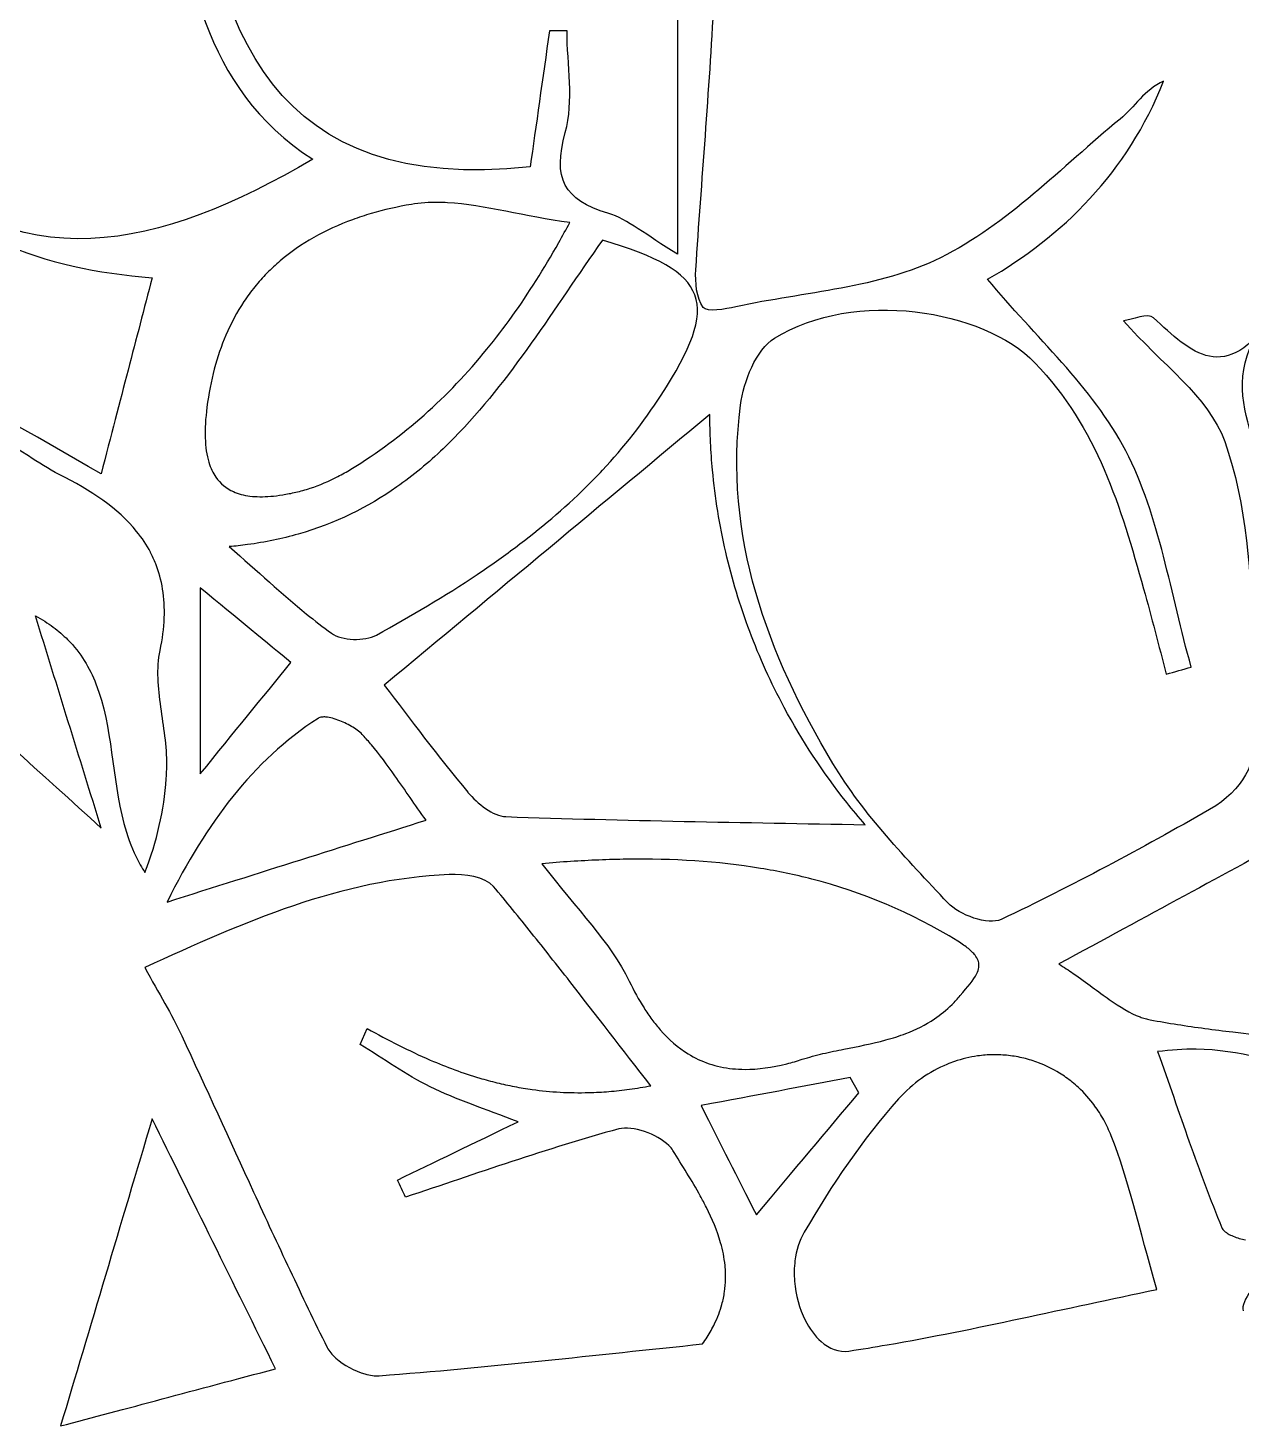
# Model space of a CAD drawing. Extents: x 0 to 430, y 0 to 430.
# Drawn here: x 259.7 to 300.07, y 295.85 to 342.36 of the extents above; entities that cross this region are included whole.
import ezdxf

# ---------------------------------------------------------------- set-up
doc = ezdxf.new("R2010")
doc.units = 0
doc.layers.add('Calque_1', color=7, linetype='CONTINUOUS')

msp = doc.modelspace()

# ---------------------------------------------------------------- linework, layer by layer
at = {"layer": 'Calque_1', "color": 7}
for points in [[(281.31223, 344.62771), (281.31223, 334.83442)], [(273.3521, 336.55786), (273.35163, 336.55779)], [(267.44295, 333.9791), (267.44295, 333.97859)], [(266.28178, 332.13684), (266.28178, 332.13632)], [(282.41252, 328.57331), (282.41252, 328.57383)], [(265.9479, 327.41671), (265.9479, 327.41619)], [(282.47822, 327.65089), (282.47822, 327.6514)], [(266.79178, 326.84306), (266.7923, 326.84306)], [(268.60976, 326.91396), (268.61027, 326.91396)], [(263.31453, 325.61328), (263.31453, 325.6138)], [(263.776, 324.91514), (263.776, 324.91565)], [(282.91642, 324.92547), (282.91642, 324.92599)], [(265.43222, 323.73117), (265.43222, 317.54498), (265.43274, 317.54498), (265.43274, 317.5455)], [(283.71379, 322.28377), (283.71379, 322.28429)], [(261.95954, 320.54021), (261.95954, 320.53969)], [(284.86515, 319.75266), (284.86515, 319.75318)], [(269.60769, 319.43589), (269.60769, 319.43637)], [(270.84946, 318.82611), (270.84946, 318.82663)], [(274.34021, 316.93216), (274.34021, 316.93164)], [(262.8892, 315.89295), (262.8892, 315.89243)], [(263.29537, 314.78397), (263.29537, 314.78346)], [(279.62312, 314.70642), (279.62257, 314.70648)], [(273.7198, 314.19664), (273.71855, 314.19643)], [(276.4571, 312.24947), (276.4571, 312.24999)], [(291.32469, 311.30711), (291.32469, 311.30763)], [(263.58324, 311.10308), (263.58324, 311.10256)], [(277.72678, 310.64182), (277.72678, 310.64234)], [(264.25193, 309.91194), (264.25193, 309.91142)], [(280.4618, 309.37864), (280.4618, 309.37812)], [(270.7484, 308.54843), (270.98972, 309.07294)], [(298.57029, 308.38529), (298.56972, 308.38542)], [(291.81514, 308.20196), (291.81407, 308.20196)], [(287.34406, 306.93331), (287.05932, 307.44232)], [(295.19376, 306.50851), (295.19376, 306.50902)], [(276.00596, 305.97236), (276.00596, 305.97287)], [(295.74669, 305.50133), (295.74669, 305.50185)], [(281.16018, 305.01531), (281.16018, 305.01583)], [(267.20421, 303.63687), (267.20421, 303.63635)], [(282.07071, 303.50688), (282.07071, 303.50739)], [(282.27378, 303.12344), (282.27378, 303.12395)], [(299.50305, 302.34491), (299.50305, 302.34439)], [(282.74768, 301.9509), (282.74768, 301.95141)], [(282.90038, 301.1463), (282.90038, 301.14682)], [(282.83998, 300.10812), (282.83998, 300.10864)], [(282.87768, 300.31897), (282.87768, 300.31948)], [(282.78828, 299.89574), (282.78828, 299.89625)], [(282.5428, 299.24771), (282.5428, 299.24823)], [(282.42861, 299.02809), (282.42861, 299.0286)], [(269.77306, 298.28422), (269.77306, 298.28371)]]:
    msp.add_lwpolyline(points, dxfattribs=at)
for points in [[(278.81384, 335.29894)], [(282.38772, 329.50142)], [(265.43222, 323.73117)], [(263.83025, 306.07027)]]:
    msp.add_lwpolyline(points, close=True, dxfattribs=at)
for points in [[(215, 429.85545), (333.66139, 429.85544), (429.85545, 333.66137), (429.85545, 214.99998)], [(276.4089, 337.73399), (267.9321, 336.83424), (265.74659, 342.12551), (265.24819, 349.3708)], [(264.2435, 348.11796), (265.03761, 344.34669), (265.44348, 340.38644), (269.17202, 337.99054)], [(281.92249, 334.31809), (282.11286, 337.28833), (282.37631, 340.25481), (282.52373, 343.22694)], [(277.05253, 342.26829), (276.82631, 340.67388), (276.60006, 339.07979), (276.4089, 337.73399)], [(277.63593, 342.26429), (277.44149, 342.26829), (277.24699, 342.26829), (277.05253, 342.26829)], [(277.57933, 338.88248), (277.87337, 339.93288), (277.63593, 341.13184), (277.63593, 342.26429)], [(291.63103, 333.99776), (294.08923, 335.41249), (296.3049, 337.54777), (297.48325, 340.59412)], [(297.48325, 340.59412), (296.85444, 340.3001), (296.5199, 339.72387), (296.03767, 339.32709)], [(296.03767, 339.32709), (294.09036, 337.72392), (292.27876, 335.81207), (290.06886, 334.71455)], [(278.99707, 336.19306), (277.52633, 336.62956), (277.15594, 337.36874), (277.57933, 338.88248)], [(269.17202, 337.99054), (264.08842, 335.0238), (259.34702, 333.77017), (254.80637, 338.46117)], [(254.80637, 338.46117), (257.0165, 335.41022), (260.19494, 334.35596), (263.82936, 334.04365)], [(272.45506, 336.49109), (271.99299, 336.41099), (271.54823, 336.30916), (271.12283, 336.18465)], [(273.35163, 336.55779), (273.04685, 336.56179), (272.74822, 336.54189), (272.45506, 336.49109)], [(273.65855, 336.54696), (273.55554, 336.55296), (273.4537, 336.55696), (273.3521, 336.55786)], [(277.72755, 335.88396), (276.23429, 336.07835), (274.89463, 336.47509), (273.65855, 336.54696)], [(270.4991, 335.98053), (269.58647, 335.6482), (268.77577, 335.1967), (268.08839, 334.61059)], [(271.12283, 336.18465), (270.91029, 336.12245), (270.7018, 336.05432), (270.4991, 335.98053)], [(277.36271, 335.22095), (277.48561, 335.43851), (277.60727, 335.65945), (277.72755, 335.88396)], [(281.31223, 334.83442), (280.24355, 335.47766), (279.66753, 335.99396), (278.99707, 336.19306)], [(262.12855, 327.52501), (257.62647, 330.18841), (253.04643, 332.35766), (249.15818, 335.40777)], [(278.81384, 335.29895), (277.20766, 333.03303), (275.75243, 330.62724), (273.87357, 328.71641)], [(275.81294, 332.77459), (276.35732, 333.53574), (276.87112, 334.35068), (277.36271, 335.22095)], [(280.76618, 330.1437), (282.75013, 333.21955), (282.42503, 334.23753), (278.81384, 335.29894)], [(267.8636, 334.41008), (267.71706, 334.2732), (267.57688, 334.12961), (267.44295, 333.9791)], [(268.08839, 334.61059), (268.01209, 334.54559), (267.93682, 334.47847), (267.8636, 334.41008)], [(290.06886, 334.71455), (288.03024, 333.70238), (285.54845, 333.57743), (283.25679, 333.08382)], [(263.82936, 334.04365), (263.29381, 331.99147), (262.79351, 330.07354), (262.12855, 327.52501)], [(267.44295, 333.97859), (267.37605, 333.90339), (267.31026, 333.82626), (267.24658, 333.74759)], [(282.16975, 333.06172), (281.94019, 333.37654), (281.89539, 333.89419), (281.92249, 334.31809)], [(296.22611, 328.29466), (295.11885, 330.41437), (293.1989, 332.10996), (291.63103, 333.99776)], [(267.24658, 333.74759), (267.11907, 333.59005), (266.99801, 333.42578), (266.88381, 333.25408)], [(284.5361, 332.0361), (287.19543, 333.68925), (291.49372, 332.99628), (293.20438, 331.22301)], [(259.71268, 328.12011), (257.06731, 329.79405), (254.42345, 331.4702), (251.53437, 333.30119)], [(266.88381, 333.25408), (266.65541, 332.9107), (266.45415, 332.53885), (266.28178, 332.13684)], [(283.25679, 333.08382), (282.89246, 333.00512), (282.29397, 332.89162), (282.16975, 333.06172)], [(274.97215, 331.67284), (275.26078, 332.02673), (275.54074, 332.39402), (275.81294, 332.77459)], [(297.15011, 332.71982), (296.97641, 332.88254), (296.43727, 332.65562), (296.152, 332.61941)], [(296.152, 332.61941), (297.39847, 331.19757), (298.99375, 330.09082), (299.52057, 328.60558)], [(301.12786, 332.82645), (299.56512, 330.42856), (298.3914, 331.55641), (297.15011, 332.71982)], [(301.00501, 325.84562), (301.29087, 328.1248), (298.76777, 330.3222), (301.12786, 332.82645)], [(266.28178, 332.13632), (265.98024, 331.43291), (265.76732, 330.63748), (265.65288, 329.74319)], [(270.44582, 327.68136), (272.19725, 328.75587), (273.67331, 330.08031), (274.97215, 331.67284)], [(283.4089, 329.81192), (283.51229, 330.6058), (283.92425, 331.6554), (284.5361, 332.0361)], [(293.20438, 331.22301), (295.2958, 329.05488), (296.05952, 326.41421), (296.82433, 323.69828)], [(265.65288, 329.74319), (265.55658, 328.99119), (265.57348, 328.37972), (265.71588, 327.91074)], [(278.81331, 327.64721), (279.52404, 328.40734), (280.1793, 329.23396), (280.76618, 330.1437)], [(286.48285, 317.89286), (284.30335, 321.53012), (282.84131, 325.45152), (283.4089, 329.81192)], [(282.38778, 329.50142), (278.8195, 326.53472), (275.2389, 323.55726), (271.55331, 320.49318)], [(282.41252, 328.57383), (282.39742, 328.88205), (282.38932, 329.1916), (282.38772, 329.50142)], [(273.51596, 328.36397), (273.27429, 328.13326), (273.02537, 327.91064), (272.76822, 327.69786)], [(273.87357, 328.71641), (273.75623, 328.59707), (273.63677, 328.47929), (273.51596, 328.36397)], [(282.47822, 327.6514), (282.44972, 327.9577), (282.42762, 328.26509), (282.41252, 328.57331)], [(299.52057, 328.60558), (300.26259, 326.51319), (300.40768, 324.14322), (300.44208, 321.88675)], [(260.73743, 327.50516), (260.38157, 327.6818), (260.04911, 327.90702), (259.71268, 328.12011)], [(265.71588, 327.91074), (265.77288, 327.72315), (265.84999, 327.55848), (265.9479, 327.41671)], [(298.40918, 321.10021), (297.71439, 323.51556), (297.3662, 326.11172), (296.22611, 328.29466)], [(252.20509, 327.67362), (253.87703, 322.68055), (258.21074, 319.36756), (262.13575, 315.74257)], [(263.31453, 325.6138), (262.69431, 326.37878), (261.7976, 326.9787), (260.73743, 327.50516)], [(265.9479, 327.41619), (266.09477, 327.20372), (266.28847, 327.04262), (266.53185, 326.93406)], [(269.08776, 327.04677), (269.4043, 327.15051), (269.71586, 327.28342), (270.01277, 327.43693)], [(270.01277, 327.43693), (270.16107, 327.51363), (270.3059, 327.5955), (270.44582, 327.68136)], [(272.76822, 327.69786), (272.51096, 327.48501), (272.2453, 327.28205), (271.97032, 327.08963)], [(278.2702, 327.08962), (278.45456, 327.27158), (278.63565, 327.45718), (278.81331, 327.64721)], [(282.91642, 324.92599), (282.71028, 325.82186), (282.56389, 326.73166), (282.47822, 327.65089)], [(268.61027, 326.91396), (268.76986, 326.95006), (268.92961, 326.99496), (269.08776, 327.04677)], [(271.97032, 327.08963), (271.00789, 326.41616), (269.9299, 325.875), (268.68835, 325.52022)], [(275.91581, 325.07734), (276.74324, 325.69642), (277.53276, 326.36178), (278.2702, 327.08962)], [(266.53185, 326.93406), (266.61305, 326.89786), (266.69949, 326.86766), (266.79178, 326.84306)], [(266.7923, 326.84306), (266.9769, 326.79396), (267.18365, 326.76786), (267.41396, 326.76556)], [(267.41396, 326.76556), (267.64426, 326.76356), (267.89756, 326.78436), (268.17516, 326.82916)], [(268.17516, 326.82916), (268.31396, 326.85156), (268.45883, 326.87976), (268.60976, 326.91396)], [(263.776, 324.91565), (263.64665, 325.16313), (263.49163, 325.39482), (263.31453, 325.61328)], [(266.99854, 325.17089), (266.79988, 325.14439), (266.59714, 325.12209), (266.39082, 325.10419)], [(266.39082, 325.10419), (267.34784, 324.27844), (268.15381, 323.5278), (268.96947, 322.86247)], [(268.68835, 325.52022), (268.15627, 325.36817), (267.59452, 325.25044), (266.99854, 325.17089)], [(263.95067, 324.53221), (263.89897, 324.66392), (263.84063, 324.79147), (263.776, 324.91514)], [(274.64769, 324.18127), (275.07883, 324.46975), (275.50211, 324.7678), (275.91581, 325.07734)], [(283.71379, 322.28429), (283.38875, 323.14779), (283.12258, 324.02961), (282.91642, 324.92547)], [(264.17908, 323.68885), (264.13128, 323.98796), (264.05422, 324.26851), (263.95067, 324.53221)], [(271.29335, 322.16382), (272.44305, 322.79804), (273.56985, 323.46008), (274.64769, 324.18127)], [(264.23228, 322.73284), (264.24538, 323.07163), (264.22728, 323.38973), (264.17908, 323.68885)], [(268.44703, 321.25122), (267.71275, 321.85518), (266.6481, 322.73101), (265.43222, 323.73117)], [(296.82433, 323.69828), (297.08934, 322.75614), (297.32791, 321.80688), (297.57847, 320.86089)], [(261.04073, 319.27207), (260.67602, 320.44743), (260.31375, 321.61555), (259.94571, 322.80157)], [(259.94571, 322.80157), (260.05339, 322.74347), (260.15609, 322.68337), (260.25422, 322.62122)], [(268.96947, 322.86247), (269.24136, 322.64069), (269.51414, 322.42884), (269.79422, 322.22633)], [(260.25422, 322.62122), (260.35232, 322.55902), (260.44575, 322.49498), (260.53482, 322.42898)], [(260.53482, 322.42898), (260.71297, 322.297), (260.87349, 322.15754), (261.01851, 322.01144)], [(264.09482, 321.65177), (264.17422, 322.03444), (264.21914, 322.39408), (264.23228, 322.73284)], [(261.01851, 322.01144), (261.45353, 321.57312), (261.74892, 321.07545), (261.95954, 320.54021)], [(269.79422, 322.22633), (269.96753, 322.10109), (270.24589, 322.03201), (270.52908, 322.02118)], [(270.52908, 322.02118), (270.67066, 322.01618), (270.81353, 322.02518), (270.94505, 322.04858)], [(270.94505, 322.04858), (271.07661, 322.07228), (271.19686, 322.11058), (271.29335, 322.16382)], [(284.86515, 319.75318), (284.4228, 320.57529), (284.03886, 321.42027), (283.71379, 322.28377)], [(300.44208, 321.88675), (300.47078, 319.98334), (301.31354, 317.67409), (299.01997, 316.36139)], [(264.11912, 319.76765), (264.03012, 320.41292), (263.96983, 321.0493), (264.09482, 321.65177)], [(265.43274, 317.5455), (266.58289, 318.95926), (267.45794, 320.03508), (268.44703, 321.25122)], [(297.57847, 320.86089), (297.85528, 320.94049), (298.13238, 321.02031), (298.40918, 321.10021)], [(261.95954, 320.53969), (262.521, 319.11248), (262.4814, 317.42105), (262.8892, 315.89295)], [(271.55331, 320.49318), (272.42072, 319.373), (273.34154, 318.12014), (274.34021, 316.93216)], [(264.316, 317.8303), (264.3263, 318.46834), (264.20812, 319.12241), (264.11912, 319.76765)], [(286.94356, 316.59678), (286.14849, 317.6007), (285.45499, 318.65646), (284.86515, 319.75266)], [(262.13575, 315.74257), (261.77224, 316.91437), (261.40539, 318.09687), (261.04073, 319.27207)], [(269.35136, 319.39197), (267.1587, 317.96034), (265.65605, 315.93543), (264.3248, 313.28381)], [(269.48107, 319.43437), (269.42987, 319.42837), (269.38577, 319.41447), (269.35136, 319.39197)], [(269.60769, 319.43637), (269.56209, 319.44037), (269.51949, 319.43937), (269.48107, 319.43437)], [(270.0769, 319.31393), (269.90929, 319.38043), (269.74448, 319.42538), (269.60769, 319.43589)], [(270.51201, 319.09431), (270.37723, 319.17851), (270.22589, 319.25485), (270.0769, 319.31393)], [(270.6996, 318.96305), (270.6426, 319.00805), (270.5794, 319.05225), (270.51201, 319.09431)], [(270.84946, 318.82663), (270.80726, 318.87233), (270.75666, 318.91803), (270.6996, 318.96305)], [(271.12852, 318.50933), (271.03772, 318.61723), (270.94482, 318.72277), (270.84946, 318.82611)], [(271.90729, 317.48614), (271.65493, 317.84242), (271.40083, 318.18565), (271.12852, 318.50933)], [(264.2979, 317.38381), (264.3079, 317.53257), (264.3136, 317.68143), (264.316, 317.8303)], [(290.30658, 313.25654), (288.93919, 314.72018), (287.5029, 316.191), (286.48285, 317.89286)], [(263.59199, 314.26514), (263.98955, 315.30416), (264.231, 316.34263), (264.2979, 317.38381)], [(272.9439, 316.00613), (272.57669, 316.513), (272.24374, 317.0111), (271.90729, 317.48614)], [(274.34021, 316.93164), (274.65311, 316.55948), (275.16807, 316.13792), (275.60371, 316.12291)], [(287.55904, 315.85367), (287.34755, 316.09808), (287.14237, 316.34577), (286.94356, 316.59678)], [(299.01997, 316.36139), (296.75104, 315.06288), (294.44403, 313.8199), (292.08233, 312.70385)], [(262.8892, 315.89243), (262.99113, 315.51053), (263.12117, 315.13878), (263.29537, 314.78397)], [(264.3248, 313.28381), (267.4745, 314.27875), (270.17551, 315.13181), (272.9439, 316.00613)], [(275.60371, 316.12291), (279.54311, 315.98533), (283.4853, 315.93328), (287.55904, 315.85367)], [(302.1752, 315.65885), (299.45401, 314.18084), (296.97185, 312.83258), (294.00619, 311.22191)], [(263.29537, 314.78346), (263.38247, 314.60612), (263.48072, 314.43321), (263.59199, 314.26514)], [(277.75498, 314.63108), (277.43915, 314.61068), (277.12138, 314.58638), (276.80102, 314.55868)], [(276.80102, 314.55868), (277.97152, 313.01682), (279.07604, 311.94767), (279.70681, 310.64833)], [(278.69499, 314.68068), (278.38371, 314.66798), (278.07065, 314.65148), (277.75498, 314.63108)], [(279.62257, 314.70648), (279.31557, 314.70248), (279.00625, 314.69328), (278.69499, 314.68068)], [(284.07605, 314.40308), (282.63995, 314.63908), (281.1581, 314.72753), (279.62312, 314.70642)], [(285.77725, 314.04651), (285.21726, 314.19069), (284.65033, 314.30869), (284.07605, 314.40308)], [(273.71855, 314.19643), (270.09931, 314.0444), (266.88149, 312.61391), (263.58324, 311.10308)], [(275.18948, 313.8039), (274.92101, 314.12615), (274.21481, 314.21725), (273.7198, 314.19664)], [(290.64312, 311.97583), (289.07559, 312.94601), (287.45754, 313.61385), (285.77725, 314.04651)], [(276.4571, 312.24999), (276.03633, 312.77564), (275.61583, 313.29215), (275.18948, 313.8039)], [(292.08233, 312.70385), (291.65593, 312.50228), (290.68761, 312.84852), (290.30658, 313.25654)], [(277.72678, 310.64234), (277.29895, 311.18968), (276.87779, 311.72392), (276.4571, 312.24947)], [(290.8338, 311.85078), (290.7759, 311.89118), (290.71244, 311.93288), (290.64312, 311.97583)], [(291.11699, 311.6203), (291.04299, 311.6933), (290.94953, 311.77004), (290.8338, 311.85078)], [(291.21309, 311.51281), (291.18569, 311.54801), (291.15399, 311.58371), (291.11699, 311.6203)], [(291.31229, 311.33763), (291.29089, 311.39503), (291.25979, 311.45294), (291.21309, 311.51281)], [(291.32469, 311.30763), (291.32169, 311.31763), (291.31569, 311.32763), (291.31229, 311.33763)], [(291.33969, 311.10661), (291.34969, 311.17351), (291.34469, 311.24008), (291.32469, 311.30711)], [(294.00619, 311.22191), (294.17216, 311.11695), (294.32956, 311.01148), (294.48006, 310.90772)], [(263.58324, 311.10256), (263.821, 310.66763), (264.04538, 310.28043), (264.25193, 309.91194)], [(290.71956, 310.17178), (290.96234, 310.46243), (291.16803, 310.69208), (291.27199, 310.90197)], [(291.27199, 310.90197), (291.30659, 310.97197), (291.33009, 311.03954), (291.33969, 311.10661)], [(294.48006, 310.90772), (294.93176, 310.5963), (295.31942, 310.29616), (295.67844, 310.04317)], [(280.42635, 307.17123), (279.46565, 308.40067), (278.58253, 309.547), (277.72678, 310.64182)], [(279.70681, 310.64833), (279.86268, 310.32733), (280.02606, 310.03194), (280.19772, 309.76259)], [(264.25193, 309.91142), (264.45846, 309.54296), (264.64789, 309.19308), (264.81521, 308.83345)], [(280.19772, 309.76259), (280.28352, 309.62793), (280.37155, 309.50026), (280.4618, 309.37864)], [(289.86432, 309.39663), (290.06639, 309.53313), (290.26112, 309.69102), (290.44723, 309.87516)], [(290.44723, 309.87516), (290.54023, 309.96726), (290.63111, 310.06591), (290.71956, 310.17178)], [(295.67844, 310.04317), (296.0374, 309.79024), (296.3676, 309.58397), (296.7037, 309.46078)], [(280.4618, 309.37812), (280.5519, 309.25662), (280.64444, 309.14183), (280.73929, 309.03344)], [(288.91243, 308.90933), (289.24224, 309.03523), (289.56124, 309.19189), (289.86432, 309.39663)], [(296.7037, 309.46078), (296.7597, 309.44018), (296.81564, 309.42228), (296.87216, 309.40648)], [(296.87216, 309.40648), (296.92866, 309.39068), (296.98535, 309.37738), (297.04271, 309.36668)], [(297.04271, 309.36668), (297.34428, 309.31048), (297.64641, 309.25857), (297.95012, 309.21062)], [(264.81521, 308.83345), (265.61954, 307.10491), (266.40699, 305.3686), (267.20421, 303.63687)], [(270.98972, 309.07294), (271.67883, 308.68932), (272.37294, 308.33323), (273.08676, 308.02598)], [(280.73929, 309.03344), (281.02417, 308.70782), (281.33061, 308.44129), (281.66327, 308.23555)], [(288.57914, 308.79305), (288.69121, 308.82875), (288.80252, 308.86735), (288.91243, 308.90933)], [(297.95012, 309.21062), (298.55755, 309.11472), (299.17012, 309.03364), (299.79136, 308.96051)], [(299.79136, 308.96051), (300.72317, 308.85077), (301.67434, 308.75873), (302.65682, 308.6613)], [(273.0852, 307.13456), (272.27092, 307.53381), (271.52466, 308.07148), (270.7484, 308.54843)], [(286.15241, 308.23911), (286.38389, 308.29381), (286.61709, 308.3416), (286.85056, 308.38846)], [(286.85056, 308.38846), (287.3175, 308.48216), (287.78483, 308.57035), (288.24013, 308.69335)], [(288.24013, 308.69335), (288.35398, 308.72405), (288.46706, 308.75735), (288.57914, 308.79305)], [(298.56972, 308.38542), (298.15679, 308.39042), (297.73113, 308.36552), (297.29023, 308.30682)], [(302.52663, 307.38638), (301.30349, 307.98089), (300.01595, 308.36714), (298.57029, 308.38529)], [(273.08676, 308.02598), (273.62212, 307.79554), (274.16822, 307.59263), (274.73162, 307.42653)], [(281.66327, 308.23555), (282.10656, 307.96147), (282.59572, 307.79467), (283.14071, 307.73843)], [(283.55981, 307.71723), (283.98999, 307.71644), (284.4528, 307.77823), (284.95247, 307.90378)], [(284.95247, 307.90378), (285.119, 307.94568), (285.28973, 307.99448), (285.46459, 308.05054)], [(285.46459, 308.05054), (285.57773, 308.08684), (285.69206, 308.12014), (285.8067, 308.15131)], [(285.8067, 308.15131), (285.92132, 308.18251), (286.03665, 308.21181), (286.15241, 308.23911)], [(290.27826, 307.8831), (289.69676, 307.64137), (289.14662, 307.26011), (288.67007, 306.73072)], [(290.52888, 307.9782), (290.44468, 307.9493), (290.36126, 307.9176), (290.27826, 307.8831)], [(291.29731, 308.16216), (291.03878, 308.12586), (290.78161, 308.06486), (290.52888, 307.9782)], [(291.5557, 308.19056), (291.4694, 308.18356), (291.38343, 308.17426), (291.29731, 308.16216)], [(291.81407, 308.20196), (291.72797, 308.20096), (291.64195, 308.19696), (291.5557, 308.19056)], [(292.32986, 308.17716), (292.1596, 308.19626), (291.9873, 308.20436), (291.81514, 308.20196)], [(292.83524, 308.08826), (292.66887, 308.12836), (292.50012, 308.15806), (292.32986, 308.17716)], [(293.32617, 307.93633), (293.1657, 307.99713), (293.00158, 308.0481), (292.83524, 308.08826)], [(294.02224, 307.59371), (293.8002, 307.73054), (293.5671, 307.84501), (293.32617, 307.93633)], [(297.29023, 308.30682), (298.01944, 306.25464), (298.656, 304.32278), (299.42705, 302.44619)], [(274.73162, 307.42653), (274.91958, 307.37113), (275.10913, 307.31995), (275.30108, 307.27305)], [(287.05932, 307.44232), (285.49812, 307.14969), (283.93604, 306.85642), (282.09838, 306.51215)], [(283.14071, 307.73843), (283.27699, 307.72433), (283.4164, 307.71743), (283.55981, 307.71723)], [(294.24033, 307.44954), (294.16893, 307.50014), (294.09627, 307.54814), (294.02224, 307.59371)], [(294.65115, 307.11674), (294.52032, 307.23735), (294.38305, 307.34845), (294.24033, 307.44954)], [(276.00596, 305.97287), (274.90307, 306.40414), (273.96213, 306.70434), (273.0852, 307.13456)], [(275.30108, 307.27305), (275.49291, 307.22615), (275.68666, 307.18365), (275.88296, 307.14593)], [(275.88296, 307.14593), (276.07938, 307.10823), (276.27795, 307.07563), (276.47933, 307.04773)], [(276.47933, 307.04773), (277.08271, 306.96433), (277.70937, 306.9269), (278.36499, 306.94438)], [(278.36499, 306.94438), (278.58358, 306.95038), (278.80578, 306.96218), (279.0311, 306.98058)], [(279.0311, 306.98058), (279.25623, 306.99898), (279.48507, 307.02388), (279.71735, 307.05548)], [(279.71735, 307.05548), (279.94981, 307.08718), (280.1863, 307.12558), (280.42635, 307.17123)], [(295.19376, 306.50902), (295.02969, 306.73301), (294.84758, 306.93569), (294.65115, 307.11674)], [(282.09838, 306.51215), (282.78217, 305.15991), (283.26792, 304.19949), (283.93599, 302.87826)], [(283.93599, 302.87826), (285.20247, 304.38512), (286.27332, 305.65908), (287.34406, 306.93331)], [(288.67007, 306.73072), (287.46569, 305.39259), (286.44107, 303.8591), (285.53074, 302.29998)], [(295.49711, 306.03308), (295.40461, 306.20089), (295.30306, 306.35928), (295.19376, 306.50851)], [(263.83025, 306.07027), (262.79143, 302.58673), (261.74405, 299.07383), (260.78341, 295.85332)], [(267.93595, 297.75709), (266.55251, 300.55813), (265.12373, 303.45158), (263.83025, 306.07027)], [(295.62887, 305.77419), (295.58717, 305.86269), (295.54337, 305.94912), (295.49711, 306.03308)], [(271.99019, 304.03552), (273.23188, 304.63438), (274.47394, 305.23354), (276.00596, 305.97236)], [(279.35924, 305.73465), (276.96365, 305.08821), (274.62227, 304.24182), (272.26147, 303.46708)], [(281.02323, 305.18378), (280.63514, 305.56528), (279.81181, 305.85694), (279.35924, 305.73465)], [(295.74669, 305.50185), (295.70989, 305.59495), (295.67049, 305.68564), (295.62887, 305.77419)], [(281.16018, 305.01583), (281.12488, 305.07293), (281.07858, 305.12936), (281.02323, 305.18378)], [(297.26598, 300.39364), (296.65953, 302.46857), (296.32737, 304.03386), (295.74669, 305.50133)], [(282.07071, 303.50739), (281.78891, 304.01639), (281.46765, 304.51749), (281.16018, 305.01531)], [(272.26147, 303.46708), (272.17087, 303.65659), (272.08047, 303.84601), (271.99019, 304.03552)], [(267.20421, 303.63635), (267.60276, 302.77063), (268.00414, 301.90595), (268.41085, 301.04426)], [(282.27378, 303.12395), (282.20908, 303.25217), (282.14112, 303.37973), (282.07071, 303.50688)], [(282.74768, 301.95141), (282.63377, 302.34858), (282.46806, 302.73853), (282.27378, 303.12344)], [(285.53074, 302.29998), (285.364, 302.01436), (285.26462, 301.68957), (285.22171, 301.35172)], [(299.42705, 302.44619), (299.44105, 302.41189), (299.46735, 302.37799), (299.50305, 302.34491)], [(299.50305, 302.34439), (299.52365, 302.32519), (299.55355, 302.30749), (299.58005, 302.28909)], [(282.89338, 301.19642), (282.86748, 301.45097), (282.81898, 301.70241), (282.74768, 301.9509)], [(299.58005, 302.28909), (299.59915, 302.27589), (299.61375, 302.26199), (299.63535, 302.24929)], [(299.63535, 302.24929), (299.73904, 302.18879), (299.86961, 302.1351), (300.00637, 302.09529)], [(300.00637, 302.09529), (300.07467, 302.07539), (300.14443, 302.05849), (300.21309, 302.04619)], [(268.41085, 301.04426), (268.81757, 300.18258), (269.23009, 299.32313), (269.65161, 298.46871)], [(282.87768, 300.31948), (282.91878, 300.59921), (282.92428, 300.87467), (282.90038, 301.1463)], [(282.90038, 301.14682), (282.89738, 301.16352), (282.89438, 301.17982), (282.89338, 301.19642)], [(285.22171, 301.35172), (285.19311, 301.1265), (285.18951, 300.8956), (285.20831, 300.66649)], [(301.06004, 300.98583), (300.62456, 300.71156), (300.03353, 299.99778), (300.1345, 299.68875)], [(285.20831, 300.66649), (285.24581, 300.20824), (285.37208, 299.75765), (285.56229, 299.37664)], [(282.78828, 299.89625), (282.80788, 299.96715), (282.82508, 300.03776), (282.83998, 300.10812)], [(282.83998, 300.10864), (282.85478, 300.17904), (282.86738, 300.24915), (282.87768, 300.31897)], [(288.28565, 298.55344), (291.24099, 299.0642), (294.18395, 299.76049), (297.26598, 300.39364)], [(282.5428, 299.24823), (282.64834, 299.46686), (282.72936, 299.68257), (282.78828, 299.89574)], [(282.42861, 299.0286), (282.46931, 299.102), (282.50761, 299.17492), (282.5428, 299.24771)], [(285.56229, 299.37664), (285.70496, 299.0909), (285.88347, 298.84439), (286.08786, 298.66299)], [(271.38794, 297.52534), (275.0054, 297.79664), (278.61085, 298.21808), (282.14902, 298.58264)], [(282.14902, 298.58264), (282.25427, 298.73247), (282.34698, 298.88095), (282.42861, 299.02809)], [(286.08786, 298.66299), (286.36043, 298.42096), (286.67852, 298.29483), (287.01803, 298.34673)], [(269.65161, 298.46871), (269.68221, 298.40671), (269.72331, 298.34496), (269.77306, 298.28422)], [(269.77306, 298.28371), (269.82276, 298.22291), (269.88132, 298.16339), (269.94615, 298.10594)], [(287.01803, 298.34673), (287.44097, 298.41143), (287.86361, 298.48051), (288.28565, 298.55344)], [(260.78341, 295.85332), (262.89617, 296.41589), (265.30622, 297.05696), (267.93595, 297.75709)], [(269.94615, 298.10594), (270.20586, 297.87578), (270.57035, 297.68031), (270.91095, 297.58504)], [(270.91095, 297.58504), (270.99615, 297.56124), (271.07991, 297.54364), (271.16003, 297.53334)], [(271.16003, 297.53334), (271.24013, 297.52304), (271.31685, 297.51974), (271.38794, 297.52534)]]:
    msp.add_open_spline(points, degree=3, dxfattribs=at)

doc.saveas('drawing.dxf')
